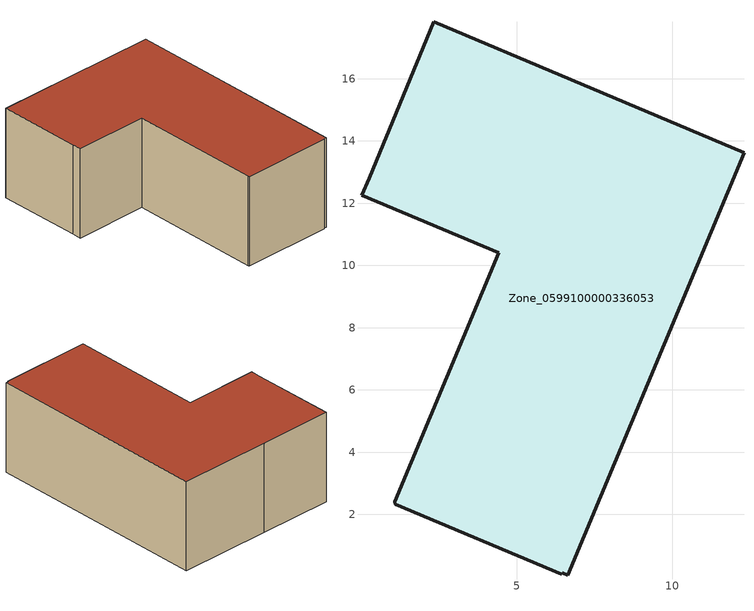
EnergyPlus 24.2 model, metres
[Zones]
Zone_0599100000336053
 floor ground (C_G): 6.75,15.97 12.3,13.62 6.63,0.05 6.47,0.12 6.45,0.07 1.09,2.32 1.08,2.4 4.42,10.4 0.01,12.24 0.27,12.8 2.33,17.82 z0
 wall outside (C_F): 12.3,13.62 6.75,15.97 2.33,17.82 0.27,12.8 0.01,12.24 4.42,10.4 1.08,2.4 1.09,2.32 6.45,0.07 6.47,0.12 6.63,0.05 12.3,13.62 z0:5.89
 roof outside (C_R): 0.27,12.8 0.01,12.24 4.42,10.4 1.08,2.4 1.09,2.32 6.45,0.07 6.47,0.12 6.63,0.05 12.3,13.62 6.75,15.97 2.33,17.82 z5.89
[BUILDING]
Pand.0599100000336053: North Axis=0; Terrain=City; Loads Convergence Tolerance Value=0.04; Temperature Convergence Tolerance Value=0.4; Solar Distribution=FullExterior; Maximum Number of Warmup Days=25; Minimum Number of Warmup Days=1
[Site:Location]
Rotterdam.The.Hague.AP_ZH_NLD Design_Conditions: Latitude=51.96; Longitude=4.45; Time Zone=1; Elevation=-4.5
[SITE:GROUNDTEMPERATURE:BUILDINGSURFACE]
18, 18, 18, 18, 18, 18, 18, 18, 18, 18, 18, 18
[MATERIAL] Thermal Absorptance=0.9; Solar Absorptance=0.7; Visible Absorptance=0.7
Name | Roughness | Thickness | Conductivity | Density | Specific Heat
G.TI.1975-1991 | MediumSmooth | 0.15 | 0.288461 | 540 | 1210
F.TI.1975-1991 | Rough | 0.3 | 0.230769 | 1920 | 840
R.TI.1975-1991 | MediumRough | 0.2 | 0.153846 | 1500 | 1000
[CONSTRUCTION]
C_G: G.TI.1975-1991
C_F: F.TI.1975-1991
C_R: R.TI.1975-1991
[ZONE]
Zone_0599100000336053: Type=1; Multiplier=1; Ceiling Height=Autocalculate; Volume=Autocalculate; Floor Area=autocalculate; Part of Total Floor Area=Yes
[ZONEINFILTRATION:DESIGNFLOWRATE]
Infil_Zone_0599100000336053: Zone or ZoneList or Space or SpaceList=Zone_0599100000336053; Schedule=AlwaysOn; Design Flow Rate Calculation Method=Flow/Area; Flow Rate per Floor Area=0.003; Constant Term Coefficient=1; Temperature Term Coefficient=0; Velocity Term Coefficient=0; Velocity Squared Term Coefficient=0
[HVACTEMPLATE:ZONE:IDEALLOADSAIRSYSTEM]
Zone_0599100000336053: Maximum Heating Supply Air Temperature=50; Minimum Cooling Supply Air Temperature=13; Maximum Heating Supply Air Humidity Ratio=0.0156; Minimum Cooling Supply Air Humidity Ratio=0.0077; Heating Limit=NoLimit; Cooling Limit=NoLimit; Dehumidification Control Type=ConstantSensibleHeatRatio; Cooling Sensible Heat Ratio=0.7; Dehumidification Setpoint=60; Humidification Control Type=None; Humidification Setpoint=30; Outdoor Air Method=None; Outdoor Air Flow Rate per Person=0.00944; Outdoor Air Flow Rate per Zone Floor Area=0; Outdoor Air Flow Rate per Zone=0; Demand Controlled Ventilation Type=None; Outdoor Air Economizer Type=NoEconomizer; Heat Recovery Type=None; Sensible Heat Recovery Effectiveness=0.7; Latent Heat Recovery Effectiveness=0.65
[ZONECONTROL:THERMOSTAT]
ThermostatControl_Zone_0599100000336053: Zone or ZoneList=Zone_0599100000336053; Control Type Schedule=DualSetpointControlType; Control 1=Thermostat_Zone_0599100000336053; Temperature Difference Between Cutout And Setpoint=0
[THERMOSTATSETPOINT:DUALSETPOINT]
Thermostat_Zone_0599100000336053: Heating Setpoint Temperature Schedule=HeatingSetpoint_Zone_0599100000336053; Cooling Setpoint Temperature Schedule=CoolingSetpoint_Zone_0599100000336053
[SCHEDULE:COMPACT]
HeatingSetpoint_Zone_0599100000336053: Through: 12/31, For: AllDays, Until: 24:00, 21
CoolingSetpoint_Zone_0599100000336053: Through: 12/31, For: AllDays, Until: 24:00, 24
DualSetpointControlType: Through: 12/31, For: AllDays, Until: 24:00, 4
AlwaysOn: Through: 12/31, For: AllDays, Until: 24:00, 1
